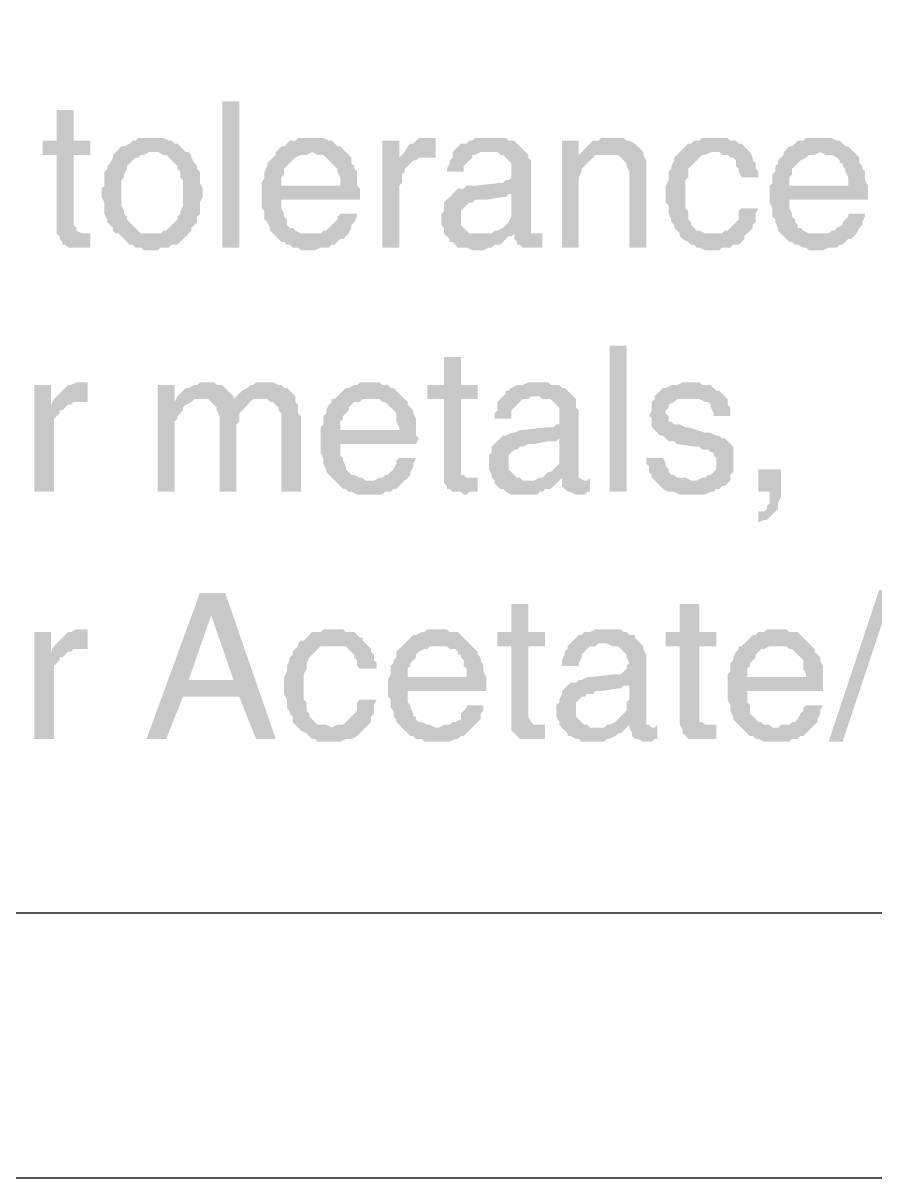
# Model space of a CAD drawing. Header units: inches. Extents: x 3613 to 8393, y -2205 to -794.
# Drawn here: x 4875.04 to 4888.74, y -2204.77 to -2186.21 of the extents above; entities that cross this region are included whole.
import ezdxf

# ---------------------------------------------------------------- set-up
doc = ezdxf.new("R2010")
doc.units = ezdxf.units.IN
doc.header["$MEASUREMENT"] = 0

msp = doc.modelspace()

# ---------------------------------------------------------------- hatches: boundary and pattern name
at = {"transparency": 33554559}
for points in [[(4878.249, -2189.817), (4878.249, -2187.47), (4878.52, -2187.47), (4878.52, -2189.817)], [(4875.857, -2187.606), (4875.586, -2187.606), (4875.586, -2188.102), (4875.36, -2188.102), (4875.36, -2188.328), (4875.586, -2188.328), (4875.586, -2189.591), (4875.631, -2189.636), (4875.631, -2189.682), (4875.676, -2189.727), (4875.676, -2189.772), (4875.721, -2189.772), (4875.767, -2189.817), (4876.128, -2189.817), (4876.128, -2189.591), (4875.992, -2189.591), (4875.902, -2189.546), (4875.902, -2189.501), (4875.857, -2189.456), (4875.857, -2188.328), (4876.128, -2188.328), (4876.128, -2188.102), (4875.857, -2188.102)], [(4877.121, -2188.057), (4876.895, -2188.057), (4876.85, -2188.102), (4876.805, -2188.102), (4876.76, -2188.147), (4876.669, -2188.192), (4876.624, -2188.192), (4876.579, -2188.237), (4876.534, -2188.283), (4876.534, -2188.283), (4876.489, -2188.328), (4876.489, -2188.373), (4876.444, -2188.463), (4876.398, -2188.508), (4876.398, -2188.553), (4876.353, -2188.598), (4876.353, -2188.824), (4876.308, -2188.869), (4876.308, -2188.959), (4876.308, -2189.005), (4876.353, -2189.095), (4876.353, -2189.275), (4876.398, -2189.366), (4876.398, -2189.411), (4876.444, -2189.456), (4876.489, -2189.501), (4876.489, -2189.546), (4876.534, -2189.591), (4877.121, -2189.591), (4876.94, -2189.591), (4876.895, -2189.546), (4876.85, -2189.501), (4876.805, -2189.456), (4876.76, -2189.411), (4876.714, -2189.366), (4876.714, -2189.321), (4876.669, -2189.275), (4876.669, -2189.23), (4876.624, -2189.14), (4876.624, -2188.734), (4876.669, -2188.689), (4876.669, -2188.644), (4876.714, -2188.553), (4876.714, -2188.508), (4876.76, -2188.463), (4876.805, -2188.418), (4876.85, -2188.373), (4876.895, -2188.373), (4876.94, -2188.328), (4876.985, -2188.328), (4877.075, -2188.283), (4877.662, -2188.283), (4877.617, -2188.237), (4877.572, -2188.192), (4877.527, -2188.147), (4877.482, -2188.147), (4877.437, -2188.102), (4877.391, -2188.102), (4877.301, -2188.057), (4877.211, -2188.057)], [(4879.693, -2188.057), (4879.467, -2188.057), (4879.422, -2188.102), (4879.332, -2188.102), (4879.287, -2188.147), (4879.242, -2188.192), (4879.197, -2188.192), (4879.152, -2188.237), (4879.106, -2188.283), (4879.693, -2188.283), (4879.783, -2188.328), (4879.874, -2188.328), (4879.919, -2188.373), (4879.964, -2188.418), (4880.009, -2188.463), (4880.009, -2188.463), (4880.054, -2188.508), (4880.099, -2188.553), (4880.099, -2188.598), (4880.144, -2188.689), (4880.144, -2188.824), (4878.881, -2188.824), (4878.881, -2189.185), (4878.926, -2189.23), (4878.926, -2189.366), (4878.971, -2189.411), (4879.016, -2189.501), (4879.016, -2189.546), (4879.061, -2189.591), (4879.106, -2189.636), (4879.106, -2189.636), (4879.152, -2189.682), (4879.197, -2189.727), (4879.242, -2189.727), (4879.287, -2189.772), (4879.332, -2189.772), (4879.377, -2189.817), (4879.467, -2189.817), (4879.513, -2189.862), (4879.738, -2189.862), (4879.829, -2189.817), (4879.964, -2189.817), (4880.009, -2189.772), (4880.054, -2189.772), (4880.099, -2189.727), (4880.144, -2189.682), (4880.19, -2189.682), (4880.235, -2189.636), (4879.693, -2189.591), (4879.513, -2189.591), (4879.422, -2189.546), (4879.377, -2189.501), (4879.332, -2189.501), (4879.287, -2189.456), (4879.287, -2189.366), (4879.242, -2189.321), (4879.242, -2189.275), (4879.197, -2189.185), (4879.197, -2189.05), (4880.46, -2189.05), (4880.46, -2188.869), (4880.415, -2188.824), (4880.415, -2188.598), (4880.37, -2188.553), (4880.37, -2188.508), (4880.325, -2188.463), (4880.325, -2188.373), (4880.28, -2188.328), (4880.235, -2188.283), (4880.19, -2188.237), (4880.144, -2188.192), (4880.099, -2188.192), (4880.054, -2188.147), (4880.009, -2188.102), (4879.964, -2188.102), (4879.874, -2188.057), (4879.783, -2188.057)], [(4881.092, -2188.102), (4880.821, -2188.102), (4880.821, -2189.817), (4881.092, -2189.817), (4881.092, -2188.824), (4881.137, -2188.779), (4881.137, -2188.644), (4881.182, -2188.598), (4881.182, -2188.553), (4881.228, -2188.508), (4881.273, -2188.463), (4881.318, -2188.418), (4881.363, -2188.418), (4881.092, -2188.373)], [(4881.589, -2188.057), (4881.408, -2188.057), (4881.363, -2188.102), (4881.318, -2188.147), (4881.273, -2188.147), (4881.228, -2188.192), (4881.182, -2188.283), (4881.182, -2188.283), (4881.137, -2188.328), (4881.589, -2188.373), (4881.679, -2188.373), (4881.679, -2188.057), (4881.634, -2188.057)], [(4882.582, -2188.057), (4882.311, -2188.057), (4882.266, -2188.102), (4882.221, -2188.102), (4882.175, -2188.147), (4882.085, -2188.147), (4882.04, -2188.192), (4882.04, -2188.192), (4881.995, -2188.237), (4881.95, -2188.283), (4881.95, -2188.373), (4881.905, -2188.418), (4881.905, -2188.463), (4881.859, -2188.553), (4881.859, -2188.598), (4882.13, -2188.598), (4882.13, -2188.508), (4882.175, -2188.463), (4882.221, -2188.418), (4882.266, -2188.373), (4882.266, -2188.328), (4882.311, -2188.328), (4882.401, -2188.283), (4883.123, -2188.283), (4883.078, -2188.237), (4883.033, -2188.192), (4882.988, -2188.147), (4882.943, -2188.102), (4882.852, -2188.102), (4882.807, -2188.057), (4882.627, -2188.057)], [(4883.981, -2188.102), (4883.71, -2188.102), (4883.71, -2189.817), (4883.981, -2189.817), (4883.981, -2188.869), (4883.981, -2188.689), (4884.026, -2188.598), (4884.026, -2188.553), (4884.071, -2188.508), (4884.116, -2188.463), (4884.116, -2188.463), (4884.161, -2188.418), (4884.206, -2188.373), (4883.981, -2188.328)], [(4884.477, -2188.057), (4884.342, -2188.057), (4884.297, -2188.102), (4884.206, -2188.102), (4884.161, -2188.147), (4884.116, -2188.192), (4884.071, -2188.237), (4884.026, -2188.283), (4883.981, -2188.328), (4884.206, -2188.373), (4884.251, -2188.328), (4884.432, -2188.328), (4885.019, -2188.283), (4884.974, -2188.237), (4884.928, -2188.192), (4884.928, -2188.192), (4884.883, -2188.147), (4884.793, -2188.102), (4884.748, -2188.102), (4884.703, -2188.057), (4884.567, -2188.057)], [(4886.147, -2188.057), (4885.966, -2188.057), (4885.921, -2188.102), (4885.831, -2188.102), (4885.786, -2188.147), (4885.741, -2188.147), (4885.696, -2188.192), (4885.651, -2188.237), (4885.605, -2188.283), (4886.237, -2188.283), (4886.282, -2188.328), (4886.373, -2188.328), (4886.418, -2188.373), (4886.463, -2188.373), (4886.508, -2188.418), (4886.508, -2188.508), (4886.553, -2188.553), (4886.553, -2188.598), (4886.598, -2188.689), (4886.869, -2188.689), (4886.869, -2188.598), (4886.824, -2188.553), (4886.824, -2188.463), (4886.779, -2188.418), (4886.779, -2188.373), (4886.734, -2188.283), (4886.689, -2188.237), (4886.643, -2188.192), (4886.643, -2188.192), (4886.598, -2188.147), (4886.553, -2188.147), (4886.508, -2188.102), (4886.418, -2188.102), (4886.373, -2188.057), (4886.237, -2188.057)], [(4887.862, -2188.057), (4887.636, -2188.057), (4887.591, -2188.102), (4887.501, -2188.102), (4887.456, -2188.147), (4887.411, -2188.192), (4887.366, -2188.192), (4887.32, -2188.237), (4887.275, -2188.283), (4887.862, -2188.283), (4887.952, -2188.328), (4888.043, -2188.328), (4888.133, -2188.373), (4888.178, -2188.418), (4888.178, -2188.463), (4888.223, -2188.463), (4888.223, -2188.508), (4888.268, -2188.553), (4888.268, -2188.598), (4888.313, -2188.689), (4888.313, -2188.824), (4887.05, -2188.824), (4887.05, -2189.095), (4887.095, -2189.185), (4887.095, -2189.321), (4887.14, -2189.366), (4887.14, -2189.411), (4887.185, -2189.501), (4887.185, -2189.546), (4887.23, -2189.591), (4887.275, -2189.636), (4887.275, -2189.636), (4887.32, -2189.682), (4887.366, -2189.727), (4887.411, -2189.727), (4887.456, -2189.772), (4887.501, -2189.772), (4887.591, -2189.817), (4887.636, -2189.817), (4887.682, -2189.862), (4887.907, -2189.862), (4887.997, -2189.817), (4888.133, -2189.817), (4888.178, -2189.772), (4888.223, -2189.772), (4888.268, -2189.727), (4888.313, -2189.682), (4888.358, -2189.682), (4888.404, -2189.636), (4887.862, -2189.591), (4887.682, -2189.591), (4887.591, -2189.546), (4887.546, -2189.501), (4887.501, -2189.501), (4887.501, -2189.456), (4887.456, -2189.411), (4887.456, -2189.366), (4887.411, -2189.321), (4887.411, -2189.275), (4887.366, -2189.185), (4887.366, -2189.05), (4888.629, -2189.05), (4888.629, -2188.824), (4888.584, -2188.734), (4888.584, -2188.598), (4888.539, -2188.553), (4888.539, -2188.508), (4888.494, -2188.463), (4888.494, -2188.373), (4888.449, -2188.328), (4888.404, -2188.283), (4888.358, -2188.237), (4888.313, -2188.192), (4888.268, -2188.192), (4888.223, -2188.147), (4888.178, -2188.102), (4888.133, -2188.102), (4888.043, -2188.057), (4887.952, -2188.057)], [(4877.662, -2188.283), (4877.121, -2188.283), (4877.211, -2188.283), (4877.301, -2188.328), (4877.346, -2188.328), (4877.391, -2188.373), (4877.437, -2188.418), (4877.482, -2188.463), (4877.527, -2188.508), (4877.527, -2188.553), (4877.572, -2188.598), (4877.572, -2188.689), (4877.617, -2188.734), (4877.617, -2189.14), (4877.572, -2189.23), (4877.572, -2189.275), (4877.527, -2189.321), (4877.527, -2189.366), (4877.482, -2189.411), (4877.437, -2189.456), (4877.391, -2189.501), (4877.346, -2189.546), (4877.301, -2189.546), (4877.256, -2189.591), (4876.579, -2189.591), (4876.624, -2189.636), (4876.669, -2189.682), (4876.714, -2189.727), (4876.76, -2189.772), (4876.805, -2189.772), (4876.85, -2189.817), (4876.94, -2189.817), (4876.985, -2189.862), (4877.211, -2189.862), (4877.256, -2189.817), (4877.391, -2189.817), (4877.437, -2189.772), (4877.527, -2189.772), (4877.572, -2189.727), (4877.617, -2189.682), (4877.662, -2189.636), (4877.707, -2189.591), (4877.707, -2189.591), (4877.752, -2189.546), (4877.752, -2189.501), (4877.798, -2189.456), (4877.843, -2189.411), (4877.843, -2189.321), (4877.888, -2189.275), (4877.888, -2189.095), (4877.933, -2189.005), (4877.933, -2188.959), (4877.933, -2188.869), (4877.888, -2188.779), (4877.888, -2188.598), (4877.843, -2188.553), (4877.843, -2188.508), (4877.798, -2188.463), (4877.752, -2188.373), (4877.752, -2188.328), (4877.707, -2188.283)], [(4879.106, -2188.283), (4879.106, -2188.328), (4879.061, -2188.373), (4879.016, -2188.418), (4878.971, -2188.463), (4878.971, -2188.508), (4878.926, -2188.598), (4878.926, -2188.689), (4878.881, -2188.779), (4878.881, -2188.824), (4879.197, -2188.824), (4879.197, -2188.689), (4879.242, -2188.644), (4879.242, -2188.553), (4879.287, -2188.508), (4879.332, -2188.463), (4879.332, -2188.463), (4879.377, -2188.418), (4879.422, -2188.373), (4879.513, -2188.328), (4879.603, -2188.328), (4879.693, -2188.283)], [(4881.137, -2188.328), (4881.092, -2188.373), (4881.363, -2188.418), (4881.408, -2188.373), (4881.589, -2188.373)], [(4883.123, -2188.283), (4882.536, -2188.283), (4882.672, -2188.283), (4882.717, -2188.328), (4882.762, -2188.328), (4882.807, -2188.373), (4882.852, -2188.418), (4882.897, -2188.463), (4882.897, -2188.689), (4882.852, -2188.734), (4882.807, -2188.734), (4882.762, -2188.779), (4882.717, -2188.779), (4882.311, -2188.824), (4882.175, -2188.824), (4882.13, -2188.869), (4882.04, -2188.869), (4881.995, -2188.914), (4882.897, -2188.959), (4882.897, -2189.23), (4882.897, -2189.321), (4882.852, -2189.411), (4882.807, -2189.456), (4882.762, -2189.501), (4882.762, -2189.501), (4882.672, -2189.546), (4882.627, -2189.546), (4882.582, -2189.591), (4882.401, -2189.591), (4881.859, -2189.636), (4881.905, -2189.682), (4881.905, -2189.727), (4881.95, -2189.727), (4881.995, -2189.772), (4882.04, -2189.817), (4882.175, -2189.817), (4882.266, -2189.862), (4882.446, -2189.862), (4882.536, -2189.817), (4882.582, -2189.817), (4882.627, -2189.772), (4882.717, -2189.772), (4882.762, -2189.727), (4882.807, -2189.682), (4882.852, -2189.636), (4882.897, -2189.636), (4882.943, -2189.591), (4883.213, -2189.591), (4883.213, -2188.418), (4883.168, -2188.373), (4883.168, -2188.328)], [(4885.019, -2188.283), (4884.432, -2188.328), (4884.613, -2188.328), (4884.658, -2188.373), (4884.703, -2188.418), (4884.703, -2188.418), (4884.748, -2188.463), (4884.748, -2188.508), (4884.793, -2188.598), (4884.793, -2189.817), (4885.064, -2189.817), (4885.064, -2188.418), (4885.019, -2188.328)], [(4885.605, -2188.283), (4885.56, -2188.328), (4885.515, -2188.373), (4885.515, -2188.418), (4885.47, -2188.508), (4885.47, -2188.553), (4885.425, -2188.598), (4885.425, -2188.734), (4885.38, -2188.824), (4885.38, -2189.095), (4885.425, -2189.14), (4885.425, -2189.275), (4885.47, -2189.366), (4885.47, -2189.411), (4885.515, -2189.456), (4885.515, -2189.501), (4885.56, -2189.546), (4885.605, -2189.591), (4886.147, -2189.591), (4886.012, -2189.591), (4885.921, -2189.546), (4885.876, -2189.546), (4885.831, -2189.501), (4885.786, -2189.456), (4885.786, -2189.411), (4885.741, -2189.366), (4885.741, -2189.23), (4885.696, -2189.185), (4885.696, -2188.734), (4885.741, -2188.689), (4885.741, -2188.553), (4885.786, -2188.508), (4885.831, -2188.463), (4885.831, -2188.463), (4885.876, -2188.418), (4885.921, -2188.373), (4885.966, -2188.328), (4886.012, -2188.328), (4886.102, -2188.283), (4886.147, -2188.283)], [(4887.275, -2188.283), (4887.275, -2188.328), (4887.23, -2188.373), (4887.185, -2188.418), (4887.185, -2188.463), (4887.14, -2188.508), (4887.14, -2188.598), (4887.095, -2188.644), (4887.095, -2188.779), (4887.05, -2188.824), (4887.366, -2188.824), (4887.366, -2188.689), (4887.411, -2188.644), (4887.411, -2188.553), (4887.456, -2188.508), (4887.501, -2188.463), (4887.501, -2188.463), (4887.546, -2188.418), (4887.636, -2188.373), (4887.682, -2188.328), (4887.772, -2188.328), (4887.862, -2188.283)], [(4881.995, -2188.914), (4881.95, -2188.959), (4881.905, -2189.005), (4881.905, -2189.005), (4881.859, -2189.05), (4881.814, -2189.095), (4881.814, -2189.23), (4881.769, -2189.275), (4881.769, -2189.366), (4881.769, -2189.456), (4881.814, -2189.501), (4881.814, -2189.591), (4881.859, -2189.636), (4882.401, -2189.591), (4882.221, -2189.591), (4882.175, -2189.546), (4882.13, -2189.501), (4882.085, -2189.456), (4882.085, -2189.23), (4882.13, -2189.185), (4882.175, -2189.14), (4882.221, -2189.095), (4882.266, -2189.095), (4882.311, -2189.05), (4882.491, -2189.05), (4882.762, -2189.005), (4882.807, -2189.005), (4882.852, -2188.959), (4882.897, -2188.959)], [(4886.869, -2189.185), (4886.598, -2189.185), (4886.553, -2189.23), (4886.553, -2189.366), (4886.508, -2189.411), (4886.463, -2189.456), (4886.418, -2189.501), (4886.373, -2189.546), (4886.328, -2189.546), (4886.282, -2189.591), (4885.605, -2189.591), (4885.605, -2189.636), (4885.651, -2189.682), (4885.741, -2189.727), (4885.786, -2189.772), (4885.831, -2189.772), (4885.876, -2189.817), (4885.921, -2189.817), (4886.012, -2189.862), (4886.237, -2189.862), (4886.282, -2189.817), (4886.418, -2189.817), (4886.463, -2189.772), (4886.553, -2189.772), (4886.598, -2189.727), (4886.643, -2189.682), (4886.643, -2189.636), (4886.689, -2189.591), (4886.734, -2189.546), (4886.779, -2189.501), (4886.779, -2189.456), (4886.824, -2189.411), (4886.824, -2189.275)], [(4880.415, -2189.275), (4880.144, -2189.275), (4880.099, -2189.321), (4880.099, -2189.366), (4880.054, -2189.411), (4880.009, -2189.456), (4879.964, -2189.501), (4879.919, -2189.546), (4879.874, -2189.546), (4879.829, -2189.591), (4879.693, -2189.591), (4880.235, -2189.636), (4880.28, -2189.591), (4880.325, -2189.501), (4880.325, -2189.456), (4880.37, -2189.411), (4880.415, -2189.321)], [(4888.584, -2189.275), (4888.313, -2189.275), (4888.313, -2189.321), (4888.268, -2189.366), (4888.223, -2189.411), (4888.223, -2189.456), (4888.133, -2189.501), (4888.088, -2189.546), (4888.043, -2189.546), (4887.997, -2189.591), (4887.862, -2189.591), (4888.404, -2189.636), (4888.449, -2189.591), (4888.494, -2189.501), (4888.539, -2189.456), (4888.539, -2189.411), (4888.584, -2189.321)], [(4883.394, -2189.591), (4883.304, -2189.591), (4882.943, -2189.636), (4882.943, -2189.682), (4882.988, -2189.727), (4882.988, -2189.772), (4883.033, -2189.772), (4883.078, -2189.817), (4883.394, -2189.817)], [(4883.213, -2189.591), (4882.943, -2189.591), (4882.943, -2189.636), (4883.304, -2189.591), (4883.304, -2189.591)], [(4884.477, -2193.744), (4884.477, -2191.397), (4884.748, -2191.397), (4884.748, -2193.744)], [(4882.085, -2191.577), (4881.814, -2191.577), (4881.814, -2192.028), (4881.544, -2192.028), (4881.544, -2192.254), (4881.814, -2192.254), (4881.814, -2193.608), (4881.859, -2193.653), (4881.859, -2193.698), (4881.905, -2193.698), (4881.95, -2193.744), (4882.085, -2193.744), (4882.13, -2193.789), (4882.175, -2193.789), (4882.221, -2193.744), (4882.356, -2193.744), (4882.356, -2193.518), (4882.175, -2193.518), (4882.13, -2193.473), (4882.085, -2193.473), (4882.085, -2192.254), (4882.356, -2192.254), (4882.356, -2192.028), (4882.085, -2192.028)], [(4875.496, -2192.028), (4875.225, -2192.028), (4875.225, -2193.744), (4875.541, -2193.744), (4875.541, -2192.57), (4875.586, -2192.525), (4875.631, -2192.48), (4875.631, -2192.435), (4875.676, -2192.435), (4875.721, -2192.39), (4875.767, -2192.344), (4875.496, -2192.344)], [(4875.992, -2191.983), (4875.902, -2191.983), (4875.812, -2192.028), (4875.767, -2192.028), (4875.721, -2192.074), (4875.676, -2192.119), (4875.631, -2192.164), (4875.586, -2192.209), (4875.586, -2192.209), (4875.541, -2192.254), (4875.992, -2192.299), (4876.083, -2192.299), (4876.083, -2191.983), (4876.037, -2191.983)], [(4877.482, -2192.028), (4877.211, -2192.028), (4877.211, -2193.744), (4877.482, -2193.744), (4877.482, -2192.615), (4877.527, -2192.57), (4877.527, -2192.525), (4877.572, -2192.48), (4877.617, -2192.435), (4877.617, -2192.39), (4877.662, -2192.344), (4877.752, -2192.299), (4877.482, -2192.299)], [(4877.978, -2191.983), (4877.888, -2191.983), (4877.843, -2192.028), (4877.798, -2192.028), (4877.707, -2192.074), (4877.662, -2192.074), (4877.617, -2192.119), (4877.572, -2192.164), (4877.527, -2192.209), (4877.482, -2192.299), (4877.752, -2192.299), (4877.798, -2192.254), (4877.933, -2192.254), (4878.429, -2192.209), (4878.384, -2192.164), (4878.339, -2192.119), (4878.339, -2192.119), (4878.294, -2192.074), (4878.249, -2192.028), (4878.159, -2192.028), (4878.113, -2191.983), (4878.068, -2191.983)], [(4878.926, -2191.983), (4878.79, -2191.983), (4878.745, -2192.028), (4878.7, -2192.028), (4878.655, -2192.074), (4878.565, -2192.119), (4878.52, -2192.164), (4878.475, -2192.209), (4878.429, -2192.254), (4878.023, -2192.254), (4878.068, -2192.299), (4878.113, -2192.344), (4878.113, -2192.344), (4878.159, -2192.39), (4878.159, -2192.435), (4878.204, -2192.525), (4878.204, -2193.744), (4878.475, -2193.744), (4878.475, -2192.66), (4878.52, -2192.615), (4878.52, -2192.48), (4878.565, -2192.435), (4878.61, -2192.39), (4878.61, -2192.39), (4878.655, -2192.344), (4878.7, -2192.299), (4878.745, -2192.254), (4878.881, -2192.254), (4879.422, -2192.209), (4879.377, -2192.164), (4879.332, -2192.119), (4879.332, -2192.119), (4879.287, -2192.074), (4879.242, -2192.074), (4879.197, -2192.028), (4879.152, -2192.028), (4879.061, -2191.983), (4879.016, -2191.983)], [(4880.641, -2191.983), (4880.46, -2191.983), (4880.415, -2192.028), (4880.37, -2192.028), (4880.28, -2192.074), (4880.235, -2192.074), (4880.19, -2192.119), (4880.144, -2192.164), (4880.099, -2192.209), (4880.054, -2192.254), (4880.776, -2192.254), (4880.821, -2192.299), (4880.867, -2192.299), (4880.912, -2192.344), (4880.957, -2192.39), (4880.957, -2192.39), (4881.002, -2192.435), (4881.047, -2192.48), (4881.047, -2192.615), (4881.092, -2192.705), (4881.092, -2192.751), (4880.144, -2192.751), (4879.829, -2192.796), (4879.829, -2193.112), (4879.874, -2193.202), (4879.874, -2193.292), (4879.919, -2193.382), (4879.919, -2193.428), (4879.964, -2193.473), (4880.009, -2193.518), (4880.054, -2193.563), (4880.054, -2193.563), (4880.099, -2193.608), (4880.144, -2193.653), (4880.19, -2193.698), (4880.235, -2193.698), (4880.28, -2193.744), (4880.325, -2193.744), (4880.415, -2193.789), (4880.821, -2193.789), (4880.867, -2193.744), (4880.957, -2193.744), (4881.002, -2193.698), (4881.047, -2193.698), (4881.092, -2193.653), (4881.137, -2193.608), (4881.182, -2193.563), (4880.551, -2193.563), (4880.505, -2193.518), (4880.46, -2193.518), (4880.37, -2193.473), (4880.325, -2193.473), (4880.28, -2193.428), (4880.235, -2193.382), (4880.235, -2193.337), (4880.19, -2193.247), (4880.19, -2193.202), (4880.144, -2193.157), (4880.144, -2192.976), (4881.363, -2192.976), (4881.408, -2192.886), (4881.363, -2192.841), (4881.363, -2192.57), (4881.318, -2192.48), (4881.318, -2192.435), (4881.273, -2192.39), (4881.228, -2192.344), (4881.228, -2192.299), (4881.182, -2192.254), (4881.137, -2192.209), (4881.092, -2192.164), (4881.047, -2192.119), (4881.002, -2192.074), (4880.957, -2192.074), (4880.912, -2192.028), (4880.821, -2192.028), (4880.776, -2191.983), (4880.686, -2191.983)], [(4883.349, -2191.983), (4883.168, -2191.983), (4883.078, -2192.028), (4882.988, -2192.028), (4882.897, -2192.074), (4882.852, -2192.119), (4882.807, -2192.119), (4882.807, -2192.164), (4882.762, -2192.209), (4882.717, -2192.254), (4882.672, -2192.299), (4882.672, -2192.435), (4882.627, -2192.48), (4882.627, -2192.57), (4882.897, -2192.57), (4882.897, -2192.435), (4882.943, -2192.39), (4882.988, -2192.344), (4883.033, -2192.299), (4883.033, -2192.299), (4883.078, -2192.254), (4883.168, -2192.254), (4883.213, -2192.209), (4883.89, -2192.209), (4883.845, -2192.164), (4883.8, -2192.119), (4883.755, -2192.074), (4883.71, -2192.074), (4883.665, -2192.028), (4883.529, -2192.028), (4883.484, -2191.983), (4883.394, -2191.983)], [(4885.786, -2191.983), (4885.651, -2191.983), (4885.56, -2192.028), (4885.47, -2192.028), (4885.38, -2192.074), (4885.335, -2192.074), (4885.29, -2192.119), (4885.244, -2192.164), (4885.199, -2192.209), (4885.199, -2192.254), (4885.154, -2192.299), (4885.154, -2192.435), (4885.109, -2192.525), (4885.154, -2192.57), (4885.154, -2192.705), (4885.199, -2192.751), (4885.244, -2192.796), (4885.29, -2192.841), (4885.335, -2192.841), (4885.38, -2192.886), (4885.425, -2192.931), (4885.515, -2192.931), (4885.56, -2192.976), (4885.876, -2193.021), (4885.921, -2193.021), (4885.966, -2193.067), (4886.057, -2193.067), (4886.102, -2193.112), (4886.147, -2193.112), (4886.147, -2193.157), (4886.192, -2193.202), (4886.192, -2193.382), (4886.147, -2193.428), (4886.102, -2193.473), (4886.057, -2193.473), (4886.012, -2193.518), (4885.966, -2193.518), (4885.876, -2193.563), (4885.199, -2193.563), (4885.244, -2193.608), (4885.29, -2193.653), (4885.29, -2193.653), (4885.335, -2193.698), (4885.425, -2193.744), (4885.515, -2193.744), (4885.605, -2193.789), (4886.012, -2193.789), (4886.102, -2193.744), (4886.147, -2193.744), (4886.192, -2193.698), (4886.237, -2193.698), (4886.282, -2193.653), (4886.328, -2193.653), (4886.373, -2193.608), (4886.418, -2193.563), (4886.418, -2193.473), (4886.463, -2193.428), (4886.463, -2193.247), (4886.463, -2193.021), (4886.418, -2192.976), (4886.373, -2192.931), (4886.373, -2192.931), (4886.328, -2192.886), (4886.282, -2192.886), (4886.237, -2192.841), (4886.192, -2192.841), (4886.102, -2192.796), (4886.012, -2192.796), (4885.741, -2192.705), (4885.696, -2192.705), (4885.605, -2192.66), (4885.515, -2192.66), (4885.47, -2192.615), (4885.425, -2192.615), (4885.425, -2192.525), (4885.38, -2192.48), (4885.38, -2192.435), (4885.425, -2192.39), (4885.425, -2192.344), (4885.515, -2192.299), (4885.515, -2192.299), (4885.56, -2192.254), (4885.786, -2192.254), (4886.328, -2192.209), (4886.282, -2192.164), (4886.237, -2192.119), (4886.192, -2192.119), (4886.147, -2192.074), (4886.102, -2192.028), (4885.966, -2192.028), (4885.921, -2191.983), (4885.831, -2191.983)], [(4879.422, -2192.209), (4878.881, -2192.254), (4878.971, -2192.254), (4879.016, -2192.299), (4879.061, -2192.299), (4879.106, -2192.344), (4879.152, -2192.39), (4879.152, -2192.435), (4879.197, -2192.48), (4879.197, -2193.744), (4879.513, -2193.744), (4879.513, -2192.525), (4879.467, -2192.48), (4879.467, -2192.344), (4879.422, -2192.299)], [(4883.89, -2192.209), (4883.304, -2192.209), (4883.349, -2192.209), (4883.394, -2192.254), (4883.529, -2192.254), (4883.574, -2192.299), (4883.62, -2192.344), (4883.665, -2192.39), (4883.665, -2192.525), (4883.665, -2192.66), (4883.62, -2192.66), (4883.574, -2192.705), (4883.484, -2192.705), (4883.078, -2192.751), (4883.033, -2192.751), (4882.943, -2192.796), (4882.897, -2192.796), (4882.807, -2192.841), (4882.762, -2192.841), (4883.665, -2192.886), (4883.665, -2193.157), (4883.665, -2193.292), (4883.62, -2193.337), (4883.574, -2193.382), (4883.529, -2193.428), (4883.484, -2193.428), (4883.439, -2193.473), (4883.394, -2193.518), (4883.349, -2193.518), (4883.259, -2193.563), (4882.627, -2193.563), (4882.627, -2193.608), (4882.672, -2193.653), (4882.717, -2193.698), (4882.762, -2193.698), (4882.807, -2193.744), (4882.897, -2193.789), (4883.304, -2193.789), (4883.349, -2193.744), (4883.394, -2193.744), (4883.439, -2193.698), (4883.529, -2193.698), (4883.574, -2193.653), (4883.62, -2193.608), (4883.665, -2193.563), (4883.71, -2193.518), (4883.981, -2193.518), (4883.981, -2192.435), (4883.936, -2192.39), (4883.936, -2192.254)], [(4886.328, -2192.209), (4885.786, -2192.254), (4885.921, -2192.254), (4886.012, -2192.299), (4886.057, -2192.299), (4886.102, -2192.344), (4886.102, -2192.39), (4886.147, -2192.48), (4886.147, -2192.525), (4886.418, -2192.525), (4886.418, -2192.39), (4886.373, -2192.344), (4886.373, -2192.254)], [(4875.541, -2192.254), (4875.496, -2192.344), (4875.812, -2192.344), (4875.857, -2192.299), (4875.992, -2192.299)], [(4880.054, -2192.254), (4880.009, -2192.254), (4880.009, -2192.299), (4879.964, -2192.344), (4879.919, -2192.435), (4879.919, -2192.48), (4879.874, -2192.525), (4879.874, -2192.66), (4879.829, -2192.705), (4879.829, -2192.796), (4880.144, -2192.751), (4880.144, -2192.615), (4880.19, -2192.57), (4880.19, -2192.525), (4880.235, -2192.48), (4880.28, -2192.435), (4880.28, -2192.39), (4880.325, -2192.344), (4880.37, -2192.299), (4880.46, -2192.299), (4880.505, -2192.254), (4880.641, -2192.254)], [(4882.762, -2192.841), (4882.717, -2192.886), (4882.672, -2192.931), (4882.672, -2192.931), (4882.627, -2192.976), (4882.582, -2193.021), (4882.582, -2193.112), (4882.536, -2193.157), (4882.536, -2193.382), (4882.582, -2193.473), (4882.582, -2193.518), (4882.627, -2193.563), (4883.123, -2193.563), (4883.078, -2193.563), (4883.033, -2193.518), (4882.988, -2193.518), (4882.943, -2193.473), (4882.897, -2193.428), (4882.852, -2193.382), (4882.852, -2193.247), (4882.852, -2193.157), (4882.897, -2193.112), (4882.943, -2193.067), (4882.988, -2193.067), (4883.033, -2193.021), (4883.078, -2193.021), (4883.168, -2192.976), (4883.259, -2192.976), (4883.484, -2192.931), (4883.62, -2192.931), (4883.665, -2192.886)], [(4881.363, -2193.202), (4881.092, -2193.202), (4881.047, -2193.247), (4881.047, -2193.292), (4881.002, -2193.382), (4880.957, -2193.428), (4880.912, -2193.473), (4880.867, -2193.473), (4880.821, -2193.518), (4880.776, -2193.518), (4880.686, -2193.563), (4880.641, -2193.563), (4881.182, -2193.563), (4881.228, -2193.518), (4881.273, -2193.473), (4881.273, -2193.428), (4881.318, -2193.337), (4881.318, -2193.292)], [(4885.335, -2193.202), (4885.064, -2193.202), (4885.064, -2193.292), (4885.109, -2193.337), (4885.109, -2193.428), (4885.154, -2193.473), (4885.154, -2193.518), (4885.199, -2193.563), (4885.786, -2193.563), (4885.696, -2193.518), (4885.56, -2193.518), (4885.515, -2193.473), (4885.47, -2193.473), (4885.425, -2193.428), (4885.425, -2193.382), (4885.38, -2193.337), (4885.38, -2193.292)], [(4884.161, -2193.518), (4884.116, -2193.563), (4883.71, -2193.563), (4883.71, -2193.653), (4883.755, -2193.698), (4883.755, -2193.698), (4883.8, -2193.744), (4883.845, -2193.744), (4883.936, -2193.789), (4884.071, -2193.789), (4884.116, -2193.744), (4884.161, -2193.744)], [(4883.981, -2193.518), (4883.71, -2193.518), (4883.71, -2193.563), (4884.071, -2193.563)], [(4887.23, -2193.382), (4886.869, -2193.382), (4886.869, -2193.744), (4887.05, -2193.744), (4887.05, -2193.924), (4887.005, -2193.969), (4887.005, -2194.014), (4886.959, -2194.059), (4886.869, -2194.059), (4886.869, -2194.24), (4886.869, -2194.24), (4886.959, -2194.195), (4887.005, -2194.195), (4887.05, -2194.15), (4887.095, -2194.105), (4887.14, -2194.059), (4887.185, -2194.014), (4887.185, -2193.924), (4887.23, -2193.834), (4887.23, -2193.698)], [(4878.294, -2195.368), (4877.888, -2195.368), (4877.03, -2197.715), (4877.346, -2197.715), (4877.617, -2197.038), (4878.52, -2197.038), (4877.707, -2196.767), (4878.068, -2195.729)], [(4878.294, -2195.368), (4878.068, -2195.729), (4878.429, -2196.767), (4877.707, -2196.767), (4878.52, -2197.038), (4878.79, -2197.715), (4879.106, -2197.715)], [(4889.035, -2195.323), (4888.223, -2197.76), (4887.997, -2197.76), (4888.81, -2195.323)], [(4883.168, -2195.549), (4882.897, -2195.549), (4882.897, -2196), (4882.672, -2196), (4882.672, -2196.226), (4882.897, -2196.226), (4882.897, -2197.58), (4882.943, -2197.625), (4882.988, -2197.67), (4882.988, -2197.67), (4883.033, -2197.715), (4883.439, -2197.715), (4883.439, -2197.489), (4883.259, -2197.489), (4883.213, -2197.444), (4883.213, -2197.444), (4883.168, -2197.354), (4883.168, -2196.226), (4883.439, -2196.226), (4883.439, -2196), (4883.168, -2196)], [(4885.921, -2195.549), (4885.605, -2195.549), (4885.605, -2196), (4885.38, -2196), (4885.38, -2196.226), (4885.605, -2196.226), (4885.605, -2197.489), (4885.651, -2197.58), (4885.651, -2197.625), (4885.696, -2197.67), (4885.696, -2197.67), (4885.741, -2197.715), (4886.192, -2197.715), (4886.192, -2197.489), (4886.012, -2197.489), (4885.966, -2197.444), (4885.921, -2197.444), (4885.921, -2196.226), (4886.192, -2196.226), (4886.192, -2196), (4885.921, -2196)], [(4875.496, -2196), (4875.225, -2196), (4875.225, -2197.715), (4875.541, -2197.715), (4875.541, -2196.542), (4875.586, -2196.497), (4875.631, -2196.451), (4875.631, -2196.406), (4875.676, -2196.406), (4875.721, -2196.361), (4875.767, -2196.316), (4875.496, -2196.316)], [(4875.992, -2195.955), (4875.902, -2195.955), (4875.812, -2196), (4875.767, -2196), (4875.721, -2196.045), (4875.676, -2196.09), (4875.631, -2196.136), (4875.586, -2196.181), (4875.586, -2196.181), (4875.541, -2196.226), (4875.992, -2196.271), (4876.083, -2196.271), (4876.083, -2195.955), (4876.037, -2195.955)], [(4880.009, -2195.955), (4879.874, -2195.955), (4879.829, -2196), (4879.693, -2196), (4879.648, -2196.045), (4879.603, -2196.09), (4879.558, -2196.136), (4879.513, -2196.136), (4879.467, -2196.181), (4879.467, -2196.226), (4880.235, -2196.226), (4880.28, -2196.271), (4880.325, -2196.316), (4880.37, -2196.361), (4880.37, -2196.406), (4880.415, -2196.451), (4880.415, -2196.542), (4880.46, -2196.587), (4880.731, -2196.587), (4880.731, -2196.497), (4880.686, -2196.451), (4880.686, -2196.361), (4880.641, -2196.316), (4880.641, -2196.271), (4880.596, -2196.226), (4880.551, -2196.181), (4880.505, -2196.136), (4880.505, -2196.09), (4880.46, -2196.09), (4880.415, -2196.045), (4880.37, -2196), (4880.235, -2196), (4880.19, -2195.955), (4880.099, -2195.955)], [(4881.724, -2195.955), (4881.544, -2195.955), (4881.498, -2196), (4881.453, -2196), (4881.363, -2196.045), (4881.318, -2196.045), (4881.273, -2196.09), (4881.228, -2196.136), (4881.182, -2196.181), (4881.137, -2196.226), (4881.859, -2196.226), (4881.905, -2196.271), (4881.995, -2196.271), (4882.04, -2196.316), (4882.04, -2196.361), (4882.085, -2196.361), (4882.085, -2196.406), (4882.13, -2196.451), (4882.13, -2196.542), (4882.175, -2196.587), (4882.175, -2196.722), (4881.228, -2196.722), (4880.912, -2196.767), (4880.912, -2197.038), (4880.957, -2197.083), (4880.957, -2197.219), (4881.002, -2197.264), (4881.002, -2197.354), (4881.047, -2197.399), (4881.047, -2197.444), (4881.092, -2197.489), (4881.137, -2197.535), (4881.137, -2197.535), (4881.182, -2197.58), (4881.228, -2197.625), (4881.273, -2197.67), (4881.318, -2197.67), (4881.363, -2197.715), (4881.453, -2197.715), (4881.498, -2197.76), (4881.905, -2197.76), (4881.995, -2197.715), (4882.04, -2197.715), (4882.085, -2197.67), (4882.13, -2197.67), (4882.175, -2197.625), (4882.221, -2197.58), (4882.266, -2197.535), (4881.679, -2197.535), (4881.589, -2197.489), (4881.544, -2197.489), (4881.453, -2197.444), (4881.408, -2197.444), (4881.363, -2197.399), (4881.363, -2197.354), (4881.318, -2197.354), (4881.318, -2197.309), (4881.273, -2197.219), (4881.273, -2197.174), (4881.228, -2197.128), (4881.228, -2196.948), (4882.491, -2196.948), (4882.491, -2196.722), (4882.446, -2196.632), (4882.446, -2196.542), (4882.401, -2196.451), (4882.401, -2196.406), (4882.356, -2196.361), (4882.356, -2196.316), (4882.311, -2196.271), (4882.266, -2196.226), (4882.221, -2196.181), (4882.175, -2196.136), (4882.13, -2196.09), (4882.085, -2196.045), (4882.04, -2196), (4881.905, -2196), (4881.859, -2195.955), (4881.814, -2195.955)], [(4884.432, -2195.955), (4884.251, -2195.955), (4884.161, -2196), (4884.071, -2196), (4884.026, -2196.045), (4883.981, -2196.045), (4883.936, -2196.09), (4883.89, -2196.136), (4883.845, -2196.181), (4883.8, -2196.226), (4883.8, -2196.271), (4883.755, -2196.316), (4883.755, -2196.361), (4883.71, -2196.451), (4883.71, -2196.542), (4883.981, -2196.542), (4883.981, -2196.497), (4884.026, -2196.406), (4884.026, -2196.361), (4884.071, -2196.316), (4884.116, -2196.271), (4884.116, -2196.271), (4884.161, -2196.226), (4884.251, -2196.226), (4884.297, -2196.181), (4884.974, -2196.181), (4884.928, -2196.136), (4884.883, -2196.09), (4884.883, -2196.045), (4884.793, -2196.045), (4884.748, -2196), (4884.703, -2196), (4884.658, -2195.955), (4884.522, -2195.955)], [(4887.185, -2195.955), (4887.005, -2195.955), (4886.959, -2196), (4886.869, -2196), (4886.824, -2196.045), (4886.779, -2196.045), (4886.734, -2196.09), (4886.689, -2196.136), (4886.643, -2196.181), (4886.598, -2196.226), (4887.32, -2196.226), (4887.366, -2196.271), (4887.411, -2196.271), (4887.456, -2196.316), (4887.501, -2196.361), (4887.501, -2196.361), (4887.546, -2196.406), (4887.591, -2196.451), (4887.591, -2196.587), (4887.636, -2196.677), (4887.636, -2196.722), (4886.689, -2196.722), (4886.373, -2196.767), (4886.373, -2197.083), (4886.418, -2197.174), (4886.418, -2197.264), (4886.463, -2197.354), (4886.463, -2197.399), (4886.508, -2197.444), (4886.553, -2197.489), (4886.598, -2197.535), (4886.598, -2197.535), (4886.643, -2197.58), (4886.689, -2197.625), (4886.734, -2197.67), (4886.779, -2197.67), (4886.824, -2197.715), (4886.869, -2197.715), (4886.959, -2197.76), (4887.366, -2197.76), (4887.411, -2197.715), (4887.501, -2197.715), (4887.546, -2197.67), (4887.591, -2197.67), (4887.636, -2197.625), (4887.682, -2197.58), (4887.727, -2197.535), (4887.095, -2197.535), (4887.05, -2197.489), (4886.959, -2197.489), (4886.914, -2197.444), (4886.869, -2197.444), (4886.824, -2197.399), (4886.779, -2197.354), (4886.779, -2197.354), (4886.734, -2197.309), (4886.734, -2197.174), (4886.689, -2197.128), (4886.689, -2196.948), (4887.907, -2196.948), (4887.907, -2196.542), (4887.862, -2196.451), (4887.862, -2196.406), (4887.817, -2196.361), (4887.772, -2196.316), (4887.772, -2196.271), (4887.727, -2196.226), (4887.682, -2196.181), (4887.636, -2196.136), (4887.591, -2196.09), (4887.546, -2196.045), (4887.501, -2196), (4887.366, -2196), (4887.32, -2195.955), (4887.23, -2195.955)], [(4875.541, -2196.226), (4875.496, -2196.316), (4875.812, -2196.316), (4875.857, -2196.271), (4875.992, -2196.271)], [(4879.467, -2196.226), (4879.422, -2196.271), (4879.377, -2196.316), (4879.377, -2196.361), (4879.332, -2196.406), (4879.332, -2196.451), (4879.287, -2196.542), (4879.287, -2196.632), (4879.242, -2196.722), (4879.242, -2196.993), (4879.287, -2197.083), (4879.287, -2197.219), (4879.332, -2197.264), (4879.332, -2197.309), (4879.377, -2197.354), (4879.377, -2197.444), (4879.422, -2197.489), (4879.467, -2197.535), (4880.009, -2197.535), (4879.919, -2197.489), (4879.783, -2197.489), (4879.738, -2197.444), (4879.693, -2197.399), (4879.648, -2197.354), (4879.648, -2197.309), (4879.603, -2197.264), (4879.603, -2197.128), (4879.558, -2197.083), (4879.558, -2196.677), (4879.603, -2196.587), (4879.603, -2196.497), (4879.648, -2196.406), (4879.693, -2196.361), (4879.693, -2196.361), (4879.738, -2196.316), (4879.783, -2196.271), (4879.829, -2196.226), (4880.009, -2196.226)], [(4881.137, -2196.226), (4881.137, -2196.226), (4881.092, -2196.271), (4881.047, -2196.316), (4881.047, -2196.406), (4881.002, -2196.451), (4881.002, -2196.497), (4880.957, -2196.542), (4880.957, -2196.677), (4880.912, -2196.767), (4881.228, -2196.722), (4881.228, -2196.587), (4881.273, -2196.542), (4881.273, -2196.497), (4881.318, -2196.451), (4881.363, -2196.406), (4881.363, -2196.361), (4881.408, -2196.316), (4881.498, -2196.271), (4881.544, -2196.271), (4881.589, -2196.226), (4881.724, -2196.226)], [(4884.974, -2196.181), (4884.387, -2196.181), (4884.432, -2196.181), (4884.522, -2196.226), (4884.613, -2196.226), (4884.658, -2196.271), (4884.703, -2196.316), (4884.748, -2196.361), (4884.748, -2196.406), (4884.793, -2196.497), (4884.793, -2196.497), (4884.748, -2196.542), (4884.748, -2196.587), (4884.703, -2196.632), (4884.658, -2196.677), (4884.567, -2196.677), (4884.161, -2196.722), (4884.116, -2196.722), (4884.026, -2196.767), (4883.981, -2196.767), (4883.936, -2196.812), (4883.845, -2196.812), (4884.793, -2196.858), (4884.793, -2197.083), (4884.748, -2197.128), (4884.748, -2197.264), (4884.703, -2197.309), (4884.658, -2197.354), (4884.613, -2197.399), (4884.613, -2197.399), (4884.567, -2197.444), (4884.477, -2197.489), (4884.432, -2197.489), (4884.387, -2197.535), (4883.71, -2197.535), (4883.755, -2197.58), (4883.8, -2197.625), (4883.8, -2197.67), (4883.845, -2197.67), (4883.936, -2197.715), (4883.981, -2197.715), (4884.026, -2197.76), (4884.387, -2197.76), (4884.432, -2197.715), (4884.477, -2197.715), (4884.567, -2197.67), (4884.613, -2197.625), (4884.658, -2197.625), (4884.703, -2197.58), (4884.748, -2197.535), (4884.793, -2197.489), (4885.109, -2197.489), (4885.064, -2197.489), (4885.064, -2196.361), (4885.019, -2196.271), (4885.019, -2196.226)], [(4886.598, -2196.226), (4886.553, -2196.226), (4886.553, -2196.271), (4886.508, -2196.316), (4886.463, -2196.406), (4886.463, -2196.451), (4886.418, -2196.497), (4886.418, -2196.632), (4886.373, -2196.677), (4886.373, -2196.767), (4886.689, -2196.722), (4886.689, -2196.587), (4886.734, -2196.542), (4886.734, -2196.497), (4886.779, -2196.451), (4886.824, -2196.406), (4886.824, -2196.361), (4886.869, -2196.316), (4886.914, -2196.271), (4886.959, -2196.271), (4887.05, -2196.226), (4887.185, -2196.226)], [(4883.845, -2196.812), (4883.8, -2196.858), (4883.755, -2196.903), (4883.755, -2196.903), (4883.71, -2196.948), (4883.71, -2196.993), (4883.665, -2197.083), (4883.665, -2197.128), (4883.62, -2197.174), (4883.62, -2197.354), (4883.665, -2197.444), (4883.665, -2197.489), (4883.71, -2197.535), (4884.251, -2197.535), (4884.161, -2197.535), (4884.116, -2197.489), (4884.071, -2197.489), (4884.026, -2197.444), (4883.981, -2197.399), (4883.936, -2197.354), (4883.936, -2197.219), (4883.936, -2197.128), (4883.981, -2197.083), (4884.026, -2197.038), (4884.071, -2197.038), (4884.116, -2196.993), (4884.206, -2196.993), (4884.251, -2196.948), (4884.342, -2196.948), (4884.613, -2196.903), (4884.658, -2196.903), (4884.703, -2196.858), (4884.793, -2196.858)], [(4880.731, -2197.083), (4880.46, -2197.083), (4880.415, -2197.128), (4880.415, -2197.264), (4880.37, -2197.309), (4880.325, -2197.354), (4880.28, -2197.399), (4880.235, -2197.444), (4880.19, -2197.489), (4880.099, -2197.489), (4880.009, -2197.535), (4879.467, -2197.535), (4879.513, -2197.58), (4879.603, -2197.625), (4879.648, -2197.67), (4879.693, -2197.715), (4879.738, -2197.715), (4879.783, -2197.76), (4880.144, -2197.76), (4880.235, -2197.715), (4880.325, -2197.715), (4880.415, -2197.67), (4880.46, -2197.625), (4880.505, -2197.58), (4880.505, -2197.58), (4880.551, -2197.535), (4880.596, -2197.489), (4880.641, -2197.444), (4880.641, -2197.354), (4880.686, -2197.309), (4880.686, -2197.174)], [(4882.446, -2197.174), (4882.175, -2197.174), (4882.175, -2197.219), (4882.13, -2197.264), (4882.085, -2197.309), (4882.085, -2197.399), (4881.995, -2197.444), (4881.95, -2197.444), (4881.905, -2197.489), (4881.814, -2197.489), (4881.724, -2197.535), (4882.266, -2197.535), (4882.311, -2197.489), (4882.356, -2197.444), (4882.401, -2197.399), (4882.401, -2197.309), (4882.446, -2197.264)], [(4887.907, -2197.174), (4887.636, -2197.174), (4887.591, -2197.219), (4887.591, -2197.264), (4887.546, -2197.309), (4887.501, -2197.399), (4887.456, -2197.444), (4887.411, -2197.444), (4887.366, -2197.489), (4887.23, -2197.489), (4887.185, -2197.535), (4887.727, -2197.535), (4887.772, -2197.489), (4887.817, -2197.444), (4887.817, -2197.399), (4887.862, -2197.309), (4887.862, -2197.264)], [(4885.244, -2197.489), (4885.199, -2197.535), (4884.793, -2197.535), (4884.838, -2197.625), (4884.838, -2197.67), (4884.838, -2197.67), (4884.883, -2197.715), (4884.928, -2197.715), (4885.019, -2197.76), (4885.154, -2197.76), (4885.199, -2197.715), (4885.244, -2197.715)], [(4885.109, -2197.489), (4884.793, -2197.489), (4884.793, -2197.535), (4885.154, -2197.535)]]:
    msp.add_hatch(color=256, dxfattribs=at).paths.add_polyline_path(points)

# ---------------------------------------------------------------- linework, layer by layer
msp.add_line((4547.592, -2200.513), (4956.848, -2200.513))
msp.add_lwpolyline([(4960.886, -2204.772), (4960.886, -1907.772), (4540.886, -1907.772), (4540.886, -2204.772)], close=True)
msp.add_solid([(4878.429, -2192.209), (4877.933, -2192.254), (4878.429, -2192.254)], dxfattribs=at)

doc.saveas('drawing.dxf')
